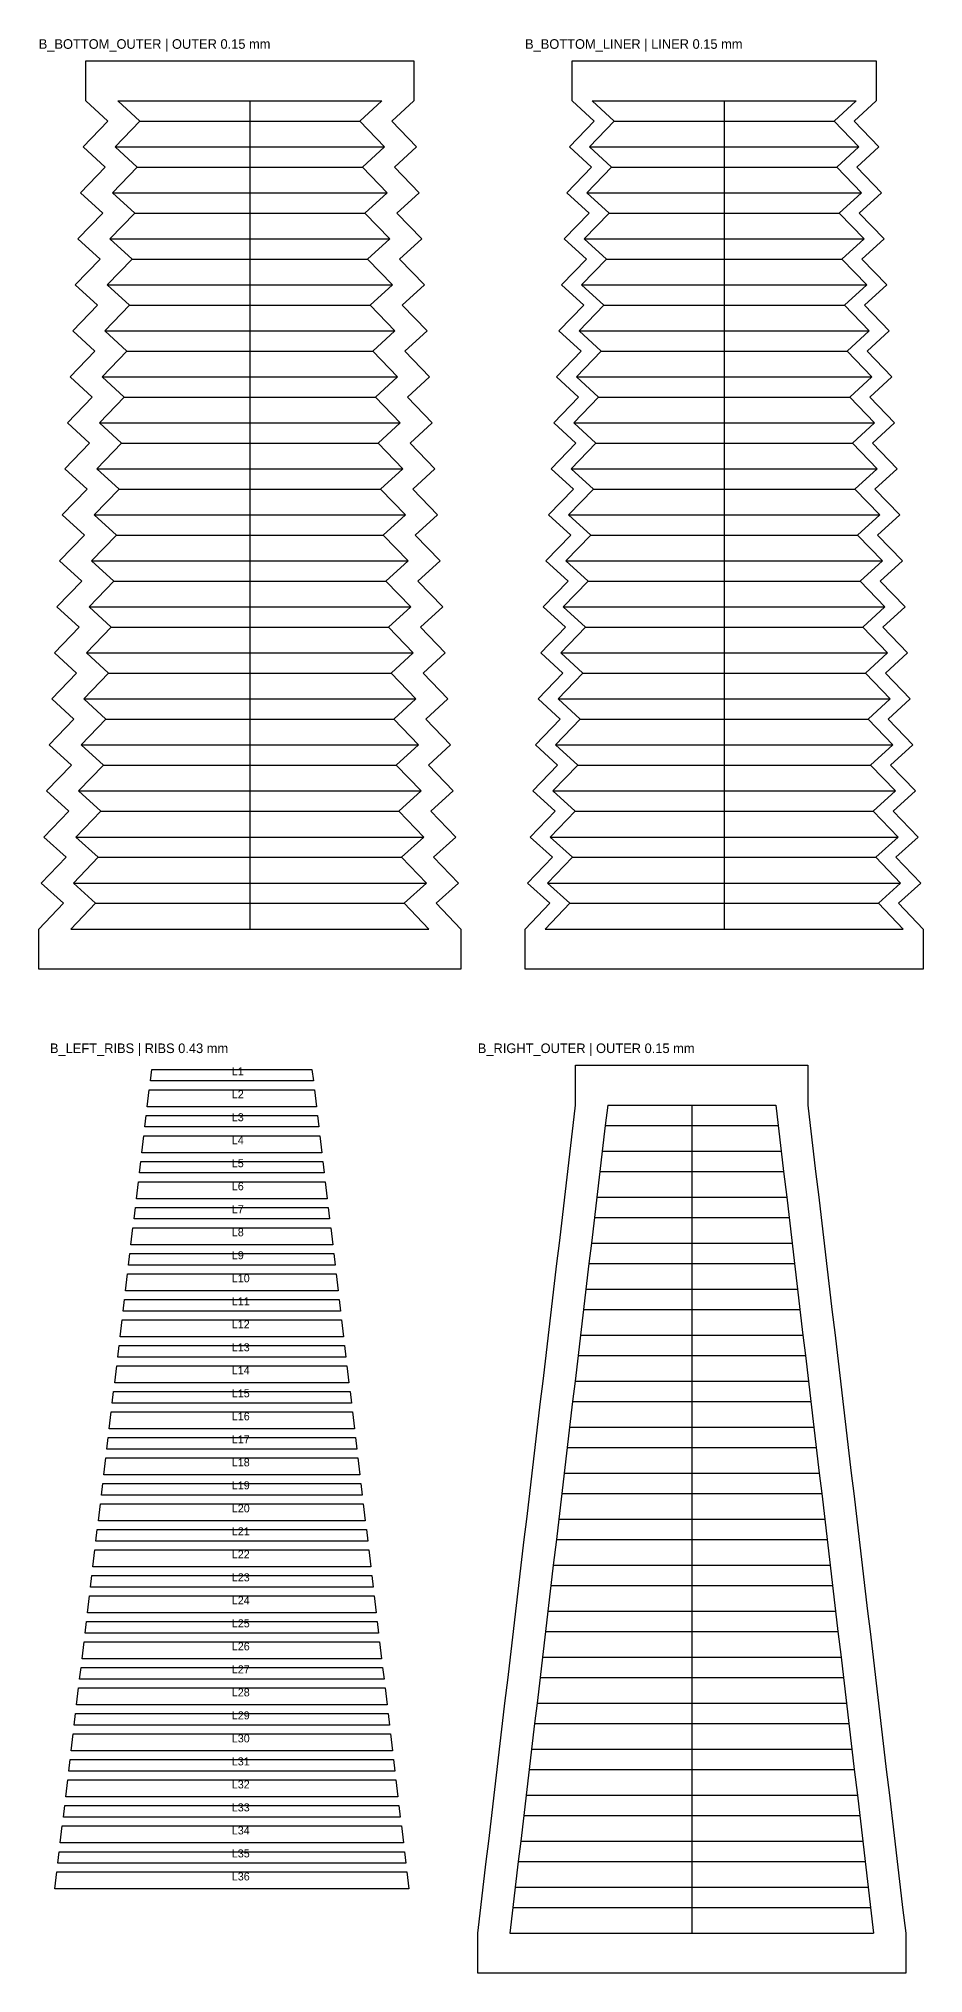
# Model space of a CAD drawing. Extents: x 10 to 574, y -767 to -10.
# Drawn here: x 352.5 to 573.5, y -494 to -10.5 of the extents above; entities that cross this region are included whole.
import ezdxf

# ---------------------------------------------------------------- set-up
doc = ezdxf.new("R2010")
doc.units = 0
for name, color, linetype in [('CUT', 1, 'CONTINUOUS'), ('FOLD_M', 3, 'CONTINUOUS'), ('FOLD_V', 5, 'CONTINUOUS'), ('GUIDE', 8, 'CONTINUOUS'), ('LABEL', 7, 'CONTINUOUS')]:
    doc.layers.add(name, color=color, linetype=linetype)

msp = doc.modelspace()

# ---------------------------------------------------------------- linework, layer by layer
at = {"layer": 'CUT'}
for points in [[(364.25, -16), (446.25, -16), (446.25, -26), (440.70762, -31.07083), (446.90278, -37.5), (441.36039, -42.57083), (447.55556, -49), (442.01317, -54.07083), (448.20833, -60.5), (442.66595, -65.57083), (448.86111, -72), (443.31873, -77.07083), (449.51389, -83.5), (443.97151, -88.57083), (450.16667, -95), (444.62428, -100.07083), (450.81944, -106.5), (445.27706, -111.57083), (451.47222, -118), (445.92984, -123.07083), (452.125, -129.5), (446.58262, -134.57083), (452.77778, -141), (447.23539, -146.07083), (453.43056, -152.5), (447.88817, -157.57083), (454.08333, -164), (448.54095, -169.07083), (454.73611, -175.5), (449.19373, -180.57083), (455.38889, -187), (449.84651, -192.07083), (456.04167, -198.5), (450.49928, -203.57083), (456.69444, -210), (451.15206, -215.07083), (457.34722, -221.5), (451.80484, -226.57083), (458, -233), (458, -243), (352.5, -243), (352.5, -233), (358.69516, -226.57083), (353.15278, -221.5), (359.34794, -215.07083), (353.80556, -210), (360.00072, -203.57083), (354.45833, -198.5), (360.65349, -192.07083), (355.11111, -187), (361.30627, -180.57083), (355.76389, -175.5), (361.95905, -169.07083), (356.41667, -164), (362.61183, -157.57083), (357.06944, -152.5), (363.26461, -146.07083), (357.72222, -141), (363.91738, -134.57083), (358.375, -129.5), (364.57016, -123.07083), (359.02778, -118), (365.22294, -111.57083), (359.68056, -106.5), (365.87572, -100.07083), (360.33333, -95), (366.52849, -88.57083), (360.98611, -83.5), (367.18127, -77.07083), (361.63889, -72), (367.83405, -65.57083), (362.29167, -60.5), (368.48683, -54.07083), (362.94444, -49), (369.13961, -42.57083), (363.59722, -37.5), (369.79238, -31.07083), (364.25, -26)], [(485.75, -16), (561.75, -16), (561.75, -26), (556.20762, -31.07083), (562.40278, -37.5), (556.86039, -42.57083), (563.05556, -49), (557.51317, -54.07083), (563.70833, -60.5), (558.16595, -65.57083), (564.36111, -72), (558.81873, -77.07083), (565.01389, -83.5), (559.47151, -88.57083), (565.66667, -95), (560.12428, -100.07083), (566.31944, -106.5), (560.77706, -111.57083), (566.97222, -118), (561.42984, -123.07083), (567.625, -129.5), (562.08262, -134.57083), (568.27778, -141), (562.73539, -146.07083), (568.93056, -152.5), (563.38817, -157.57083), (569.58333, -164), (564.04095, -169.07083), (570.23611, -175.5), (564.69373, -180.57083), (570.88889, -187), (565.34651, -192.07083), (571.54167, -198.5), (565.99928, -203.57083), (572.19444, -210), (566.65206, -215.07083), (572.84722, -221.5), (567.30484, -226.57083), (573.5, -233), (573.5, -243), (474, -243), (474, -233), (480.19516, -226.57083), (474.65278, -221.5), (480.84794, -215.07083), (475.30556, -210), (481.50072, -203.57083), (475.95833, -198.5), (482.15349, -192.07083), (476.61111, -187), (482.80627, -180.57083), (477.26389, -175.5), (483.45905, -169.07083), (477.91667, -164), (484.11183, -157.57083), (478.56944, -152.5), (484.76461, -146.07083), (479.22222, -141), (485.41738, -134.57083), (479.875, -129.5), (486.07016, -123.07083), (480.52778, -118), (486.72294, -111.57083), (481.18056, -106.5), (487.37572, -100.07083), (481.83333, -95), (488.02849, -88.57083), (482.48611, -83.5), (488.68127, -77.07083), (483.13889, -72), (489.33405, -65.57083), (483.79167, -60.5), (489.98683, -54.07083), (484.44444, -49), (490.63961, -42.57083), (485.09722, -37.5), (491.29238, -31.07083), (485.75, -26)], [(380.72772, -268.1), (420.77228, -268.1), (421.11137, -270.97083), (380.38863, -270.97083)], [(486.65, -267), (544.65, -267), (544.65, -277), (545.24895, -282.07083), (546.00833, -288.5), (546.60728, -293.57083), (547.36667, -300), (547.96561, -305.07083), (548.725, -311.5), (549.32395, -316.57083), (550.08333, -323), (550.68228, -328.07083), (551.44167, -334.5), (552.04061, -339.57083), (552.8, -346), (553.39895, -351.07083), (554.15833, -357.5), (554.75728, -362.57083), (555.51667, -369), (556.11561, -374.07083), (556.875, -380.5), (557.47395, -385.57083), (558.23333, -392), (558.83228, -397.07083), (559.59167, -403.5), (560.19061, -408.57083), (560.95, -415), (561.54895, -420.07083), (562.30833, -426.5), (562.90728, -431.57083), (563.66667, -438), (564.26561, -443.07083), (565.025, -449.5), (565.62395, -454.57083), (566.38333, -461), (566.98228, -466.07083), (567.74167, -472.5), (568.34061, -477.57083), (569.1, -484), (569.1, -494), (462.2, -494), (462.2, -484), (462.95939, -477.57083), (463.55833, -472.5), (464.31772, -466.07083), (464.91667, -461), (465.67605, -454.57083), (466.275, -449.5), (467.03439, -443.07083), (467.63333, -438), (468.39272, -431.57083), (468.99167, -426.5), (469.75105, -420.07083), (470.35, -415), (471.10939, -408.57083), (471.70833, -403.5), (472.46772, -397.07083), (473.06667, -392), (473.82605, -385.57083), (474.425, -380.5), (475.18439, -374.07083), (475.78333, -369), (476.54272, -362.57083), (477.14167, -357.5), (477.90105, -351.07083), (478.5, -346), (479.25939, -339.57083), (479.85833, -334.5), (480.61772, -328.07083), (481.21667, -323), (481.97605, -316.57083), (482.575, -311.5), (483.33439, -305.07083), (483.93333, -300), (484.69272, -293.57083), (485.29167, -288.5), (486.05105, -282.07083), (486.65, -277)], [(380.12877, -273.17083), (421.37123, -273.17083), (421.87076, -277.4), (379.62924, -277.4)], [(379.36939, -279.6), (422.13061, -279.6), (422.46971, -282.47083), (379.03029, -282.47083)], [(378.77044, -284.67083), (422.72956, -284.67083), (423.22909, -288.9), (378.27091, -288.9)], [(378.01105, -291.1), (423.48895, -291.1), (423.82804, -293.97083), (377.67196, -293.97083)], [(377.41211, -296.17083), (424.08789, -296.17083), (424.58743, -300.4), (376.91257, -300.4)], [(376.65272, -302.6), (424.84728, -302.6), (425.18637, -305.47083), (376.31363, -305.47083)], [(376.05377, -307.67083), (425.44623, -307.67083), (425.94576, -311.9), (375.55424, -311.9)], [(375.29439, -314.1), (426.20561, -314.1), (426.54471, -316.97083), (374.95529, -316.97083)], [(374.69544, -319.17083), (426.80456, -319.17083), (427.30409, -323.4), (374.19591, -323.4)], [(373.93605, -325.6), (427.56395, -325.6), (427.90304, -328.47083), (373.59696, -328.47083)], [(373.33711, -330.67083), (428.16289, -330.67083), (428.66243, -334.9), (372.83757, -334.9)], [(372.57772, -337.1), (428.92228, -337.1), (429.26137, -339.97083), (372.23863, -339.97083)], [(371.97877, -342.17083), (429.52123, -342.17083), (430.02076, -346.4), (371.47924, -346.4)], [(371.21939, -348.6), (430.28061, -348.6), (430.61971, -351.47083), (370.88029, -351.47083)], [(370.62044, -353.67083), (430.87956, -353.67083), (431.37909, -357.9), (370.12091, -357.9)], [(369.86105, -360.1), (431.63895, -360.1), (431.97804, -362.97083), (369.52196, -362.97083)], [(369.26211, -365.17083), (432.23789, -365.17083), (432.73743, -369.4), (368.76257, -369.4)], [(368.50272, -371.6), (432.99728, -371.6), (433.33637, -374.47083), (368.16363, -374.47083)], [(367.90377, -376.67083), (433.59623, -376.67083), (434.09576, -380.9), (367.40424, -380.9)], [(367.14439, -383.1), (434.35561, -383.1), (434.69471, -385.97083), (366.80529, -385.97083)], [(366.54544, -388.17083), (434.95456, -388.17083), (435.45409, -392.4), (366.04591, -392.4)], [(365.78605, -394.6), (435.71395, -394.6), (436.05304, -397.47083), (365.44696, -397.47083)], [(365.18711, -399.67083), (436.31289, -399.67083), (436.81243, -403.9), (364.68757, -403.9)], [(364.42772, -406.1), (437.07228, -406.1), (437.41137, -408.97083), (364.08863, -408.97083)], [(363.82877, -411.17083), (437.67123, -411.17083), (438.17076, -415.4), (363.32924, -415.4)], [(363.06939, -417.6), (438.43061, -417.6), (438.76971, -420.47083), (362.73029, -420.47083)], [(362.47044, -422.67083), (439.02956, -422.67083), (439.52909, -426.9), (361.97091, -426.9)], [(361.71105, -429.1), (439.78895, -429.1), (440.12804, -431.97083), (361.37196, -431.97083)], [(361.11211, -434.17083), (440.38789, -434.17083), (440.88743, -438.4), (360.61257, -438.4)], [(360.35272, -440.6), (441.14728, -440.6), (441.48637, -443.47083), (360.01363, -443.47083)], [(359.75377, -445.67083), (441.74623, -445.67083), (442.24576, -449.9), (359.25424, -449.9)], [(358.99439, -452.1), (442.50561, -452.1), (442.84471, -454.97083), (358.65529, -454.97083)], [(358.39544, -457.17083), (443.10456, -457.17083), (443.60409, -461.4), (357.89591, -461.4)], [(357.63605, -463.6), (443.86395, -463.6), (444.20304, -466.47083), (357.29696, -466.47083)], [(357.03711, -468.67083), (444.46289, -468.67083), (444.96243, -472.9), (356.53757, -472.9)]]:
    msp.add_lwpolyline(points, close=True, dxfattribs=at)
at = {"layer": 'FOLD_M'}
for p, q in [((372.25, -26), (438.25, -26)), ((490.75, -26), (556.75, -26)), ((371.59722, -37.5), (438.90278, -37.5)), ((490.09722, -37.5), (557.40278, -37.5)), ((370.94444, -49), (439.55556, -49)), ((489.44444, -49), (558.05556, -49)), ((370.29167, -60.5), (440.20833, -60.5)), ((488.79167, -60.5), (558.70833, -60.5)), ((369.63889, -72), (440.86111, -72)), ((488.13889, -72), (559.36111, -72)), ((368.98611, -83.5), (441.51389, -83.5)), ((487.48611, -83.5), (560.01389, -83.5)), ((368.33333, -95), (442.16667, -95)), ((486.83333, -95), (560.66667, -95)), ((367.68056, -106.5), (442.81944, -106.5)), ((486.18056, -106.5), (561.31944, -106.5)), ((367.02778, -118), (443.47222, -118)), ((485.52778, -118), (561.97222, -118)), ((366.375, -129.5), (444.125, -129.5)), ((484.875, -129.5), (562.625, -129.5)), ((365.72222, -141), (444.77778, -141)), ((484.22222, -141), (563.27778, -141)), ((365.06944, -152.5), (445.43056, -152.5)), ((483.56944, -152.5), (563.93056, -152.5)), ((364.41667, -164), (446.08333, -164)), ((482.91667, -164), (564.58333, -164)), ((363.76389, -175.5), (446.73611, -175.5)), ((482.26389, -175.5), (565.23611, -175.5)), ((363.11111, -187), (447.38889, -187)), ((481.61111, -187), (565.88889, -187)), ((362.45833, -198.5), (448.04167, -198.5)), ((480.95833, -198.5), (566.54167, -198.5)), ((361.80556, -210), (448.69444, -210)), ((480.30556, -210), (567.19444, -210)), ((361.15278, -221.5), (449.34722, -221.5)), ((479.65278, -221.5), (567.84722, -221.5)), ((360.5, -233), (450, -233)), ((479, -233), (568.5, -233)), ((494.65, -277), (536.65, -277)), ((493.29167, -288.5), (538.00833, -288.5)), ((491.93333, -300), (539.36667, -300)), ((490.575, -311.5), (540.725, -311.5)), ((489.21667, -323), (542.08333, -323)), ((487.85833, -334.5), (543.44167, -334.5)), ((486.5, -346), (544.8, -346)), ((485.14167, -357.5), (546.15833, -357.5)), ((483.78333, -369), (547.51667, -369)), ((482.425, -380.5), (548.875, -380.5)), ((481.06667, -392), (550.23333, -392)), ((479.70833, -403.5), (551.59167, -403.5)), ((478.35, -415), (552.95, -415)), ((476.99167, -426.5), (554.30833, -426.5)), ((475.63333, -438), (555.66667, -438)), ((474.275, -449.5), (557.025, -449.5)), ((472.91667, -461), (558.38333, -461)), ((471.55833, -472.5), (559.74167, -472.5)), ((470.2, -484), (561.1, -484))]:
    msp.add_line(p, q, dxfattribs=at)
at = {"layer": 'FOLD_V'}
for p, q in [((377.79238, -31.07083), (432.70762, -31.07083)), ((496.29238, -31.07083), (551.20762, -31.07083)), ((377.13961, -42.57083), (433.36039, -42.57083)), ((495.63961, -42.57083), (551.86039, -42.57083)), ((376.48683, -54.07083), (434.01317, -54.07083)), ((494.98683, -54.07083), (552.51317, -54.07083)), ((375.83405, -65.57083), (434.66595, -65.57083)), ((494.33405, -65.57083), (553.16595, -65.57083)), ((375.18127, -77.07083), (435.31873, -77.07083)), ((493.68127, -77.07083), (553.81873, -77.07083)), ((374.52849, -88.57083), (435.97151, -88.57083)), ((493.02849, -88.57083), (554.47151, -88.57083)), ((373.87572, -100.07083), (436.62428, -100.07083)), ((492.37572, -100.07083), (555.12428, -100.07083)), ((373.22294, -111.57083), (437.27706, -111.57083)), ((491.72294, -111.57083), (555.77706, -111.57083)), ((372.57016, -123.07083), (437.92984, -123.07083)), ((491.07016, -123.07083), (556.42984, -123.07083)), ((371.91738, -134.57083), (438.58262, -134.57083)), ((490.41738, -134.57083), (557.08262, -134.57083)), ((371.26461, -146.07083), (439.23539, -146.07083)), ((489.76461, -146.07083), (557.73539, -146.07083)), ((370.61183, -157.57083), (439.88817, -157.57083)), ((489.11183, -157.57083), (558.38817, -157.57083)), ((369.95905, -169.07083), (440.54095, -169.07083)), ((488.45905, -169.07083), (559.04095, -169.07083)), ((369.30627, -180.57083), (441.19373, -180.57083)), ((487.80627, -180.57083), (559.69373, -180.57083)), ((368.65349, -192.07083), (441.84651, -192.07083)), ((487.15349, -192.07083), (560.34651, -192.07083)), ((368.00072, -203.57083), (442.49928, -203.57083)), ((486.50072, -203.57083), (560.99928, -203.57083)), ((367.34794, -215.07083), (443.15206, -215.07083)), ((485.84794, -215.07083), (561.65206, -215.07083)), ((366.69516, -226.57083), (443.80484, -226.57083)), ((485.19516, -226.57083), (562.30484, -226.57083)), ((494.05105, -282.07083), (537.24895, -282.07083)), ((492.69272, -293.57083), (538.60728, -293.57083)), ((491.33439, -305.07083), (539.96561, -305.07083)), ((489.97605, -316.57083), (541.32395, -316.57083)), ((488.61772, -328.07083), (542.68228, -328.07083)), ((487.25939, -339.57083), (544.04061, -339.57083)), ((485.90105, -351.07083), (545.39895, -351.07083)), ((484.54272, -362.57083), (546.75728, -362.57083)), ((483.18439, -374.07083), (548.11561, -374.07083)), ((481.82605, -385.57083), (549.47395, -385.57083)), ((480.46772, -397.07083), (550.83228, -397.07083)), ((479.10939, -408.57083), (552.19061, -408.57083)), ((477.75105, -420.07083), (553.54895, -420.07083)), ((476.39272, -431.57083), (554.90728, -431.57083)), ((475.03439, -443.07083), (556.26561, -443.07083)), ((473.67605, -454.57083), (557.62395, -454.57083)), ((472.31772, -466.07083), (558.98228, -466.07083)), ((470.95939, -477.57083), (560.34061, -477.57083))]:
    msp.add_line(p, q, dxfattribs=at)
at = {"layer": 'GUIDE'}
for p, q in [((372.25, -26), (377.79238, -31.07083)), ((405.25, -26), (405.25, -233)), ((438.25, -26), (432.70762, -31.07083)), ((490.75, -26), (496.29238, -31.07083)), ((523.75, -26), (523.75, -233)), ((556.75, -26), (551.20762, -31.07083)), ((377.79238, -31.07083), (371.59722, -37.5)), ((432.70762, -31.07083), (438.90278, -37.5)), ((496.29238, -31.07083), (490.09722, -37.5)), ((551.20762, -31.07083), (557.40278, -37.5)), ((371.59722, -37.5), (377.13961, -42.57083)), ((438.90278, -37.5), (433.36039, -42.57083)), ((490.09722, -37.5), (495.63961, -42.57083)), ((557.40278, -37.5), (551.86039, -42.57083)), ((377.13961, -42.57083), (370.94444, -49)), ((433.36039, -42.57083), (439.55556, -49)), ((495.63961, -42.57083), (489.44444, -49)), ((551.86039, -42.57083), (558.05556, -49)), ((370.94444, -49), (376.48683, -54.07083)), ((439.55556, -49), (434.01317, -54.07083)), ((489.44444, -49), (494.98683, -54.07083)), ((558.05556, -49), (552.51317, -54.07083)), ((376.48683, -54.07083), (370.29167, -60.5)), ((434.01317, -54.07083), (440.20833, -60.5)), ((494.98683, -54.07083), (488.79167, -60.5)), ((552.51317, -54.07083), (558.70833, -60.5)), ((370.29167, -60.5), (375.83405, -65.57083)), ((440.20833, -60.5), (434.66595, -65.57083)), ((488.79167, -60.5), (494.33405, -65.57083)), ((558.70833, -60.5), (553.16595, -65.57083)), ((375.83405, -65.57083), (369.63889, -72)), ((434.66595, -65.57083), (440.86111, -72)), ((494.33405, -65.57083), (488.13889, -72)), ((553.16595, -65.57083), (559.36111, -72)), ((369.63889, -72), (375.18127, -77.07083)), ((440.86111, -72), (435.31873, -77.07083)), ((488.13889, -72), (493.68127, -77.07083)), ((559.36111, -72), (553.81873, -77.07083)), ((375.18127, -77.07083), (368.98611, -83.5)), ((435.31873, -77.07083), (441.51389, -83.5)), ((493.68127, -77.07083), (487.48611, -83.5)), ((553.81873, -77.07083), (560.01389, -83.5)), ((368.98611, -83.5), (374.52849, -88.57083)), ((441.51389, -83.5), (435.97151, -88.57083)), ((487.48611, -83.5), (493.02849, -88.57083)), ((560.01389, -83.5), (554.47151, -88.57083)), ((374.52849, -88.57083), (368.33333, -95)), ((435.97151, -88.57083), (442.16667, -95)), ((493.02849, -88.57083), (486.83333, -95)), ((554.47151, -88.57083), (560.66667, -95)), ((368.33333, -95), (373.87572, -100.07083)), ((442.16667, -95), (436.62428, -100.07083)), ((486.83333, -95), (492.37572, -100.07083)), ((560.66667, -95), (555.12428, -100.07083)), ((373.87572, -100.07083), (367.68056, -106.5)), ((436.62428, -100.07083), (442.81944, -106.5)), ((492.37572, -100.07083), (486.18056, -106.5)), ((555.12428, -100.07083), (561.31944, -106.5)), ((367.68056, -106.5), (373.22294, -111.57083)), ((442.81944, -106.5), (437.27706, -111.57083)), ((486.18056, -106.5), (491.72294, -111.57083)), ((561.31944, -106.5), (555.77706, -111.57083)), ((373.22294, -111.57083), (367.02778, -118)), ((437.27706, -111.57083), (443.47222, -118)), ((491.72294, -111.57083), (485.52778, -118)), ((555.77706, -111.57083), (561.97222, -118)), ((367.02778, -118), (372.57016, -123.07083)), ((443.47222, -118), (437.92984, -123.07083)), ((485.52778, -118), (491.07016, -123.07083)), ((561.97222, -118), (556.42984, -123.07083)), ((372.57016, -123.07083), (366.375, -129.5)), ((437.92984, -123.07083), (444.125, -129.5)), ((491.07016, -123.07083), (484.875, -129.5)), ((556.42984, -123.07083), (562.625, -129.5)), ((366.375, -129.5), (371.91738, -134.57083)), ((444.125, -129.5), (438.58262, -134.57083)), ((484.875, -129.5), (490.41738, -134.57083)), ((562.625, -129.5), (557.08262, -134.57083)), ((371.91738, -134.57083), (365.72222, -141)), ((438.58262, -134.57083), (444.77778, -141)), ((490.41738, -134.57083), (484.22222, -141)), ((557.08262, -134.57083), (563.27778, -141)), ((365.72222, -141), (371.26461, -146.07083)), ((444.77778, -141), (439.23539, -146.07083)), ((484.22222, -141), (489.76461, -146.07083)), ((563.27778, -141), (557.73539, -146.07083)), ((371.26461, -146.07083), (365.06944, -152.5)), ((439.23539, -146.07083), (445.43056, -152.5)), ((489.76461, -146.07083), (483.56944, -152.5)), ((557.73539, -146.07083), (563.93056, -152.5)), ((365.06944, -152.5), (370.61183, -157.57083)), ((445.43056, -152.5), (439.88817, -157.57083)), ((483.56944, -152.5), (489.11183, -157.57083)), ((563.93056, -152.5), (558.38817, -157.57083)), ((370.61183, -157.57083), (364.41667, -164)), ((439.88817, -157.57083), (446.08333, -164)), ((489.11183, -157.57083), (482.91667, -164)), ((558.38817, -157.57083), (564.58333, -164)), ((364.41667, -164), (369.95905, -169.07083)), ((446.08333, -164), (440.54095, -169.07083)), ((482.91667, -164), (488.45905, -169.07083)), ((564.58333, -164), (559.04095, -169.07083)), ((369.95905, -169.07083), (363.76389, -175.5)), ((440.54095, -169.07083), (446.73611, -175.5)), ((488.45905, -169.07083), (482.26389, -175.5)), ((559.04095, -169.07083), (565.23611, -175.5)), ((363.76389, -175.5), (369.30627, -180.57083)), ((446.73611, -175.5), (441.19373, -180.57083)), ((482.26389, -175.5), (487.80627, -180.57083)), ((565.23611, -175.5), (559.69373, -180.57083)), ((369.30627, -180.57083), (363.11111, -187)), ((441.19373, -180.57083), (447.38889, -187)), ((487.80627, -180.57083), (481.61111, -187)), ((559.69373, -180.57083), (565.88889, -187)), ((363.11111, -187), (368.65349, -192.07083)), ((447.38889, -187), (441.84651, -192.07083)), ((481.61111, -187), (487.15349, -192.07083)), ((565.88889, -187), (560.34651, -192.07083)), ((368.65349, -192.07083), (362.45833, -198.5)), ((441.84651, -192.07083), (448.04167, -198.5)), ((487.15349, -192.07083), (480.95833, -198.5)), ((560.34651, -192.07083), (566.54167, -198.5)), ((362.45833, -198.5), (368.00072, -203.57083)), ((448.04167, -198.5), (442.49928, -203.57083)), ((480.95833, -198.5), (486.50072, -203.57083)), ((566.54167, -198.5), (560.99928, -203.57083)), ((368.00072, -203.57083), (361.80556, -210)), ((442.49928, -203.57083), (448.69444, -210)), ((486.50072, -203.57083), (480.30556, -210)), ((560.99928, -203.57083), (567.19444, -210)), ((361.80556, -210), (367.34794, -215.07083)), ((448.69444, -210), (443.15206, -215.07083)), ((480.30556, -210), (485.84794, -215.07083)), ((567.19444, -210), (561.65206, -215.07083)), ((367.34794, -215.07083), (361.15278, -221.5)), ((443.15206, -215.07083), (449.34722, -221.5)), ((485.84794, -215.07083), (479.65278, -221.5)), ((561.65206, -215.07083), (567.84722, -221.5)), ((361.15278, -221.5), (366.69516, -226.57083)), ((449.34722, -221.5), (443.80484, -226.57083)), ((479.65278, -221.5), (485.19516, -226.57083)), ((567.84722, -221.5), (562.30484, -226.57083)), ((366.69516, -226.57083), (360.5, -233)), ((443.80484, -226.57083), (450, -233)), ((485.19516, -226.57083), (479, -233)), ((562.30484, -226.57083), (568.5, -233)), ((494.65, -277), (494.05105, -282.07083)), ((515.65, -277), (515.65, -484)), ((536.65, -277), (537.24895, -282.07083)), ((494.05105, -282.07083), (493.29167, -288.5)), ((537.24895, -282.07083), (538.00833, -288.5)), ((493.29167, -288.5), (492.69272, -293.57083)), ((538.00833, -288.5), (538.60728, -293.57083)), ((492.69272, -293.57083), (491.93333, -300)), ((538.60728, -293.57083), (539.36667, -300)), ((491.93333, -300), (491.33439, -305.07083)), ((539.36667, -300), (539.96561, -305.07083)), ((491.33439, -305.07083), (490.575, -311.5)), ((539.96561, -305.07083), (540.725, -311.5)), ((490.575, -311.5), (489.97605, -316.57083)), ((540.725, -311.5), (541.32395, -316.57083)), ((489.97605, -316.57083), (489.21667, -323)), ((541.32395, -316.57083), (542.08333, -323)), ((489.21667, -323), (488.61772, -328.07083)), ((542.08333, -323), (542.68228, -328.07083)), ((488.61772, -328.07083), (487.85833, -334.5)), ((542.68228, -328.07083), (543.44167, -334.5)), ((487.85833, -334.5), (487.25939, -339.57083)), ((543.44167, -334.5), (544.04061, -339.57083)), ((487.25939, -339.57083), (486.5, -346)), ((544.04061, -339.57083), (544.8, -346)), ((486.5, -346), (485.90105, -351.07083)), ((544.8, -346), (545.39895, -351.07083)), ((485.90105, -351.07083), (485.14167, -357.5)), ((545.39895, -351.07083), (546.15833, -357.5)), ((485.14167, -357.5), (484.54272, -362.57083)), ((546.15833, -357.5), (546.75728, -362.57083)), ((484.54272, -362.57083), (483.78333, -369)), ((546.75728, -362.57083), (547.51667, -369)), ((483.78333, -369), (483.18439, -374.07083)), ((547.51667, -369), (548.11561, -374.07083)), ((483.18439, -374.07083), (482.425, -380.5)), ((548.11561, -374.07083), (548.875, -380.5)), ((482.425, -380.5), (481.82605, -385.57083)), ((548.875, -380.5), (549.47395, -385.57083)), ((481.82605, -385.57083), (481.06667, -392)), ((549.47395, -385.57083), (550.23333, -392)), ((481.06667, -392), (480.46772, -397.07083)), ((550.23333, -392), (550.83228, -397.07083)), ((480.46772, -397.07083), (479.70833, -403.5)), ((550.83228, -397.07083), (551.59167, -403.5)), ((479.70833, -403.5), (479.10939, -408.57083)), ((551.59167, -403.5), (552.19061, -408.57083)), ((479.10939, -408.57083), (478.35, -415)), ((552.19061, -408.57083), (552.95, -415)), ((478.35, -415), (477.75105, -420.07083)), ((552.95, -415), (553.54895, -420.07083)), ((477.75105, -420.07083), (476.99167, -426.5)), ((553.54895, -420.07083), (554.30833, -426.5)), ((476.99167, -426.5), (476.39272, -431.57083)), ((554.30833, -426.5), (554.90728, -431.57083)), ((476.39272, -431.57083), (475.63333, -438)), ((554.90728, -431.57083), (555.66667, -438)), ((475.63333, -438), (475.03439, -443.07083)), ((555.66667, -438), (556.26561, -443.07083)), ((475.03439, -443.07083), (474.275, -449.5)), ((556.26561, -443.07083), (557.025, -449.5)), ((474.275, -449.5), (473.67605, -454.57083)), ((557.025, -449.5), (557.62395, -454.57083)), ((473.67605, -454.57083), (472.91667, -461)), ((557.62395, -454.57083), (558.38333, -461)), ((472.91667, -461), (472.31772, -466.07083)), ((558.38333, -461), (558.98228, -466.07083)), ((472.31772, -466.07083), (471.55833, -472.5)), ((558.98228, -466.07083), (559.74167, -472.5)), ((471.55833, -472.5), (470.95939, -477.57083)), ((559.74167, -472.5), (560.34061, -477.57083)), ((470.95939, -477.57083), (470.2, -484)), ((560.34061, -477.57083), (561.1, -484))]:
    msp.add_line(p, q, dxfattribs=at)

# ---------------------------------------------------------------- texts
at = {"layer": 'LABEL'}
for s, height, p in [('B_BOTTOM_OUTER | OUTER 0.15 mm', 2.4, (352.5, -13)), ('B_BOTTOM_LINER | LINER 0.15 mm', 2.4, (474, -13)), ('B_LEFT_RIBS | RIBS 0.43 mm', 2.4, (355.3, -264)), ('B_RIGHT_OUTER | OUTER 0.15 mm', 2.4, (462.2, -264)), ('L1', 2, (400.75, -269.53542)), ('L2', 2, (400.75, -275.28542)), ('L3', 2, (400.75, -281.03542)), ('L4', 2, (400.75, -286.78542)), ('L5', 2, (400.75, -292.53542)), ('L6', 2, (400.75, -298.28542)), ('L7', 2, (400.75, -304.03542)), ('L8', 2, (400.75, -309.78542)), ('L9', 2, (400.75, -315.53542)), ('L10', 2, (400.75, -321.28542)), ('L11', 2, (400.75, -327.03542)), ('L12', 2, (400.75, -332.78542)), ('L13', 2, (400.75, -338.53542)), ('L14', 2, (400.75, -344.28542)), ('L15', 2, (400.75, -350.03542)), ('L16', 2, (400.75, -355.78542)), ('L17', 2, (400.75, -361.53542)), ('L18', 2, (400.75, -367.28542)), ('L19', 2, (400.75, -373.03542)), ('L20', 2, (400.75, -378.78542)), ('L21', 2, (400.75, -384.53542)), ('L22', 2, (400.75, -390.28542)), ('L23', 2, (400.75, -396.03542)), ('L24', 2, (400.75, -401.78542)), ('L25', 2, (400.75, -407.53542)), ('L26', 2, (400.75, -413.28542)), ('L27', 2, (400.75, -419.03542)), ('L28', 2, (400.75, -424.78542)), ('L29', 2, (400.75, -430.53542)), ('L30', 2, (400.75, -436.28542)), ('L31', 2, (400.75, -442.03542)), ('L32', 2, (400.75, -447.78542)), ('L33', 2, (400.75, -453.53542)), ('L34', 2, (400.75, -459.28542)), ('L35', 2, (400.75, -465.03542)), ('L36', 2, (400.75, -470.78542))]:
    msp.add_text(s, height=height, dxfattribs=at).set_placement(p)

doc.saveas('drawing.dxf')
